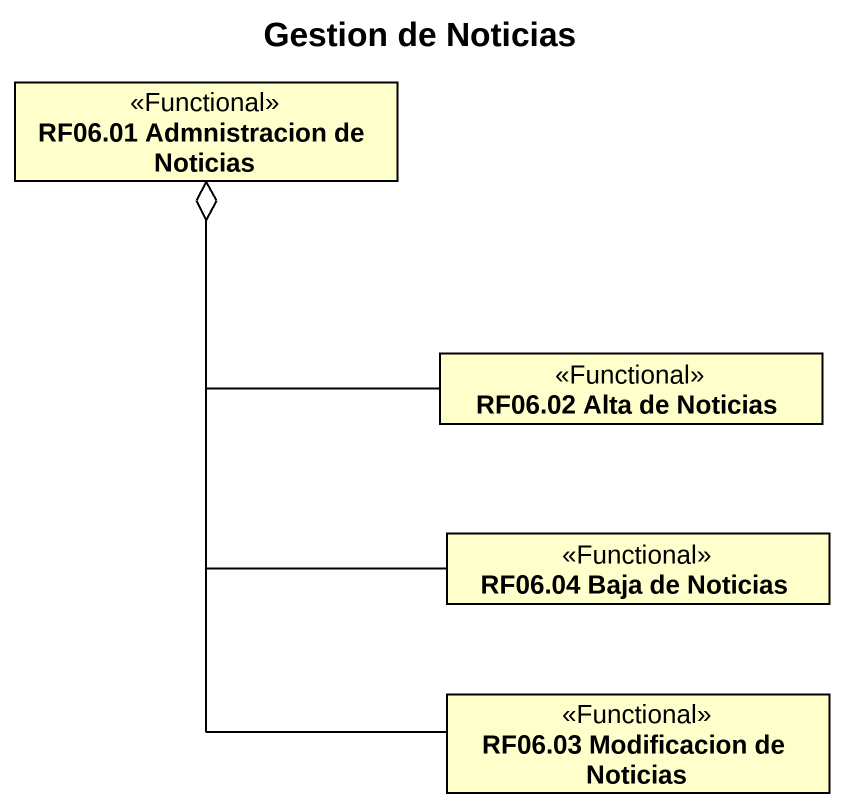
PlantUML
@startuml
title Gestion de Noticias
hide circle
hide empty members
class "RF06.01 Admnistracion de Noticias" as RF06_01_Admnistracion_de <<Functional>>
class "RF06.02 Alta de Noticias" as RF06_02_Alta_de_Noticias <<Functional>>
class "RF06.04 Baja de Noticias" as RF06_04_Baja_de_Noticias <<Functional>>
class "RF06.03 Modificacion de Noticias" as RF06_03_Modificacion_de <<Functional>>
RF06_02_Alta_de_Noticias -up-o RF06_01_Admnistracion_de
RF06_04_Baja_de_Noticias -up-o RF06_01_Admnistracion_de
RF06_03_Modificacion_de -up-o RF06_01_Admnistracion_de
@enduml
